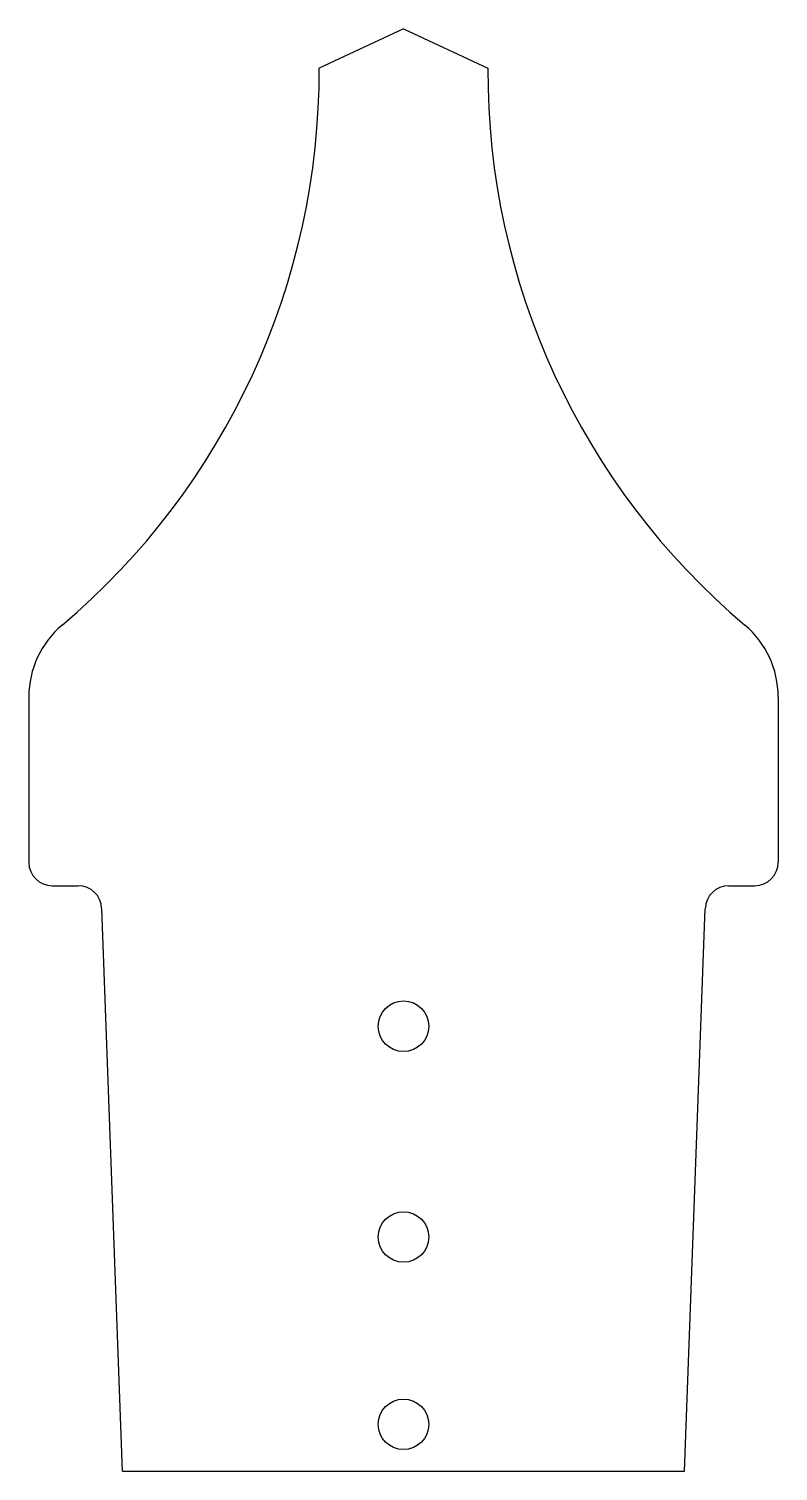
# Model space of a CAD drawing. Header units: millimetres. Extents: x -46 to 114, y 42 to 350.
import ezdxf

# ---------------------------------------------------------------- set-up
doc = ezdxf.new("R2010")
doc.units = ezdxf.units.MM

msp = doc.modelspace()

# ---------------------------------------------------------------- linework, layer by layer
at = {"color": 7, "linetype": 'Continuous', "lineweight": 25}
for p, q in [((33.75, 350.39), (15.75, 341.99)), ((33.75, 350.39), (51.75, 341.99)), ((-46.25, 207.76), (-46.25, 172.39)), ((113.75, 207.76), (113.75, 172.39)), ((-41.25, 167.39), (-35.7, 167.39)), ((103.2, 167.39), (108.75, 167.39)), ((-26.25, 42.39), (-30.7, 162.57)), ((93.75, 42.39), (98.2, 162.57)), ((-26.25, 42.39), (93.75, 42.39))]:
    msp.add_line(p, q, dxfattribs=at)
for centre in [(33.75, 137.39), (33.75, 92.39), (33.75, 52.39)]:
    msp.add_circle(centre, 5.4, dxfattribs=at)
for centre, radius, start, end in [((-139.25, 341.39), 155, 310.2187, 0.2239), ((206.75, 341.39), 155, 179.7761, 229.7813), ((-26.25, 207.76), 20, 130.2187, 180), ((93.75, 207.76), 20, 0, 49.7813), ((-41.25, 172.39), 5, 180, 270), ((108.75, 172.39), 5, 270, 0), ((-35.7, 162.39), 5, 2.1211, 90), ((103.2, 162.39), 5, 90, 177.8789)]:
    msp.add_arc(centre, radius, start, end, dxfattribs=at)

doc.saveas('drawing.dxf')
